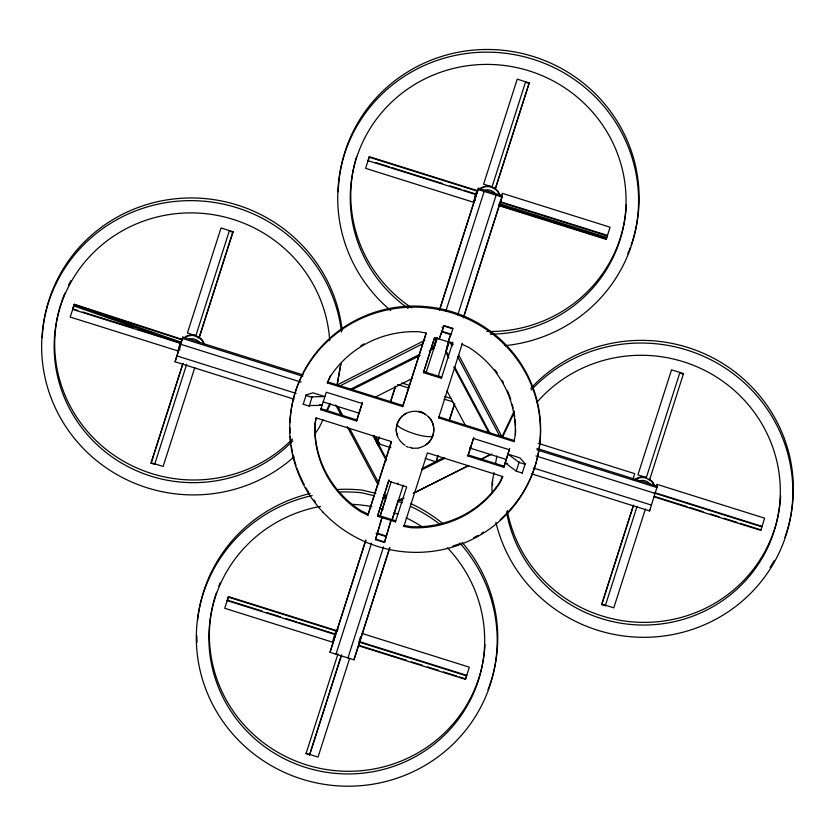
<?xml version="1.0" encoding="UTF-8"?>
<svg xmlns="http://www.w3.org/2000/svg" width="835" height="835" viewBox="0 0 835 835"><rect width="100%" height="100%" fill="white"/><g stroke="black" fill="none" stroke-linecap="round" stroke-linejoin="round"><path stroke-width="1.25" d="M179.817 344.594L179.567 347.788A12.546 12.254 11.2 0 0 179.88 349.907M316.079 417.991L315.056 423.773A100.388 98.008 11.2 0 0 361.618 511.072L368.162 514.099L367.953 515.164L361.398 512.137A100.388 98.008 11.2 0 1 314.847 424.838L316.079 417.897L391.5 441.611L367.953 515.164M337.058 385.123L340.837 363.883M340.92 363.716L337.142 384.966L424.9 340.262M406.269 413.189C399.099 417.062 394.903 425.589 396.708 433.605A18.819 18.38 11.2 0 0 398.399 438.135M425.881 444.658C435.129 439.001 436.246 425.005 429.086 417.197M493.965 472.537L492.086 482.818A150.582 147.012 11.2 0 0 491.992 491.752M495.468 463.79L496.888 456.056M514.036 441.59L514.245 440.525L438.824 416.811L438.615 417.876L514.036 441.59L515.477 433.584A100.388 98.008 11.2 0 0 515.56 428.47M402.282 416.018C397.69 420.464 395.279 427.217 396.708 433.605M419.18 447.727A18.819 18.38 11.2 0 0 427.802 443.385C432.624 438.98 434.701 432.144 433.459 425.819A18.819 18.38 11.2 0 0 402.313 416.101M179.462 348.32A12.546 12.254 11.2 0 1 179.702 345.126L180.485 342.715L180.381 343.258L72.676 309.399L73.522 306.821M96.244 312.624L74.263 304.775L74.367 304.243L182.374 339.459L182.27 339.991L180.788 342.12L74.263 304.775L70.161 317.039L177.865 350.888L180.485 342.715M186.696 364.258L154.642 464.354L151.052 463.227L151.156 462.694L182.98 363.319M154.642 464.354L154.746 463.822M294.087 399.193L175.068 361.774L182.802 337.1L303.063 374.905M182.27 339.991L181.727 339.26M175.068 361.774L182.802 337.1M233.017 231.723L199.106 337.841L233.017 231.723L221.045 227.955L187.416 332.998L195.797 335.628L200.431 338.133A12.546 12.254 11.2 0 1 203.99 343.467M335.44 632.805L336.181 630.467L334.96 634.506L227.256 600.647L227.36 600.115L262.023 611.011M227.256 600.647L228.477 596.607L336.797 630.665M303.241 404.223L306.153 394.934L312.927 392.826L324.888 396.583L312.133 396.823L309.221 406.102L303.241 404.223L303.345 403.691M306.153 394.934L306.048 395.466L312.029 397.356L312.133 396.823M309.221 406.102L309.336 405.57L322.091 405.34L319.701 404.589M475.825 194.565L477.839 190.777L369.352 156.677L365.615 168.346L473.32 202.206L477.056 190.526L476.952 191.058L475.825 194.565L368.12 160.706L368.235 160.174M368.12 160.706L369.352 156.677M320.692 409.714L320.901 408.649L356.806 419.932L356.587 420.997L320.692 409.714L326.297 392.21L362.192 403.493L356.587 420.997M327.289 382.889L330.316 376.512A100.388 98.008 11.2 0 1 419.149 331.766L426.257 333.04L402.71 406.593L327.289 382.889L330.524 375.447M359.394 412.25L359.603 411.185M362.192 403.493L362.411 402.428L356.806 419.932M341.609 654.87L309.555 754.965L306.069 753.306L308.47 754.068M309.555 754.965L341.317 655.579M389.82 547.77L353.946 659.827L330.002 652.302L365.751 540.151M334.96 634.506L335.065 633.974L332.445 642.136L224.74 608.287L228.477 596.607M375.646 440.108L375.301 438.605L376.408 438.041L377.514 440.202L376.397 440.765L375.938 439.899L375.823 440.452L377.044 439.335L375.823 440.452M376.408 438.041L375.291 438.678M376.397 440.765L375.301 438.605M377.243 443.009L376.428 441.59L377.66 440.389L377.733 441.298L376.627 441.851L377.243 443.009L378.339 442.529L377.66 440.389M376.627 441.851L376.554 440.953M377.378 443.364L378.61 442.164L379.8 444.387L378.558 445.587L378.485 444.69L379.591 444.136L378.766 442.581L377.378 443.364L378.86 442.633M377.556 442.519L379.1 437.029M377.545 443.677L377.66 443.135L378.485 444.69M378.61 442.164L378.662 443.124M378.558 445.587L378.025 444.199M379.591 444.136L379.674 445.024M377.493 516.218L388.912 480.135L377.493 516.218L395.446 521.865L406.655 486.847L388.703 481.211M375.479 539.66L381.981 517.627L375.479 539.66L384.455 542.489L390.957 520.445L384.455 542.489M402.71 406.593L426.08 333.196M353.946 659.827L389.684 547.677M397.679 484.029L397.888 482.964M452.831 342.204L441.412 378.276L423.46 372.64L434.492 337.768M395.446 521.865L395.654 520.789L377.702 515.153M433.689 346.348L433.334 348.122L436.695 337.622L433.876 348.466L429.263 350.783M432.436 375.458L432.645 374.393M441.997 331.892L442.101 331.359L451.077 334.177L450.973 334.72L441.997 331.892L443.969 325.525L452.946 328.343L450.973 334.72M403.848 526.447L427.405 452.894L502.827 476.597L499.789 482.974A100.388 98.008 11.2 0 1 410.956 527.72L403.848 526.447L404.056 525.382L411.175 526.655A100.388 98.008 11.2 0 0 500.008 481.91L502.534 476.597M439.534 310.202L478.434 188.209L502.378 195.724L463.477 317.728M441.412 378.276L441.621 377.211L423.669 371.575M436.35 461.003L436.705 459.229M491.888 187.353L491.992 186.821L483.611 184.18L517.241 79.148L529.202 82.905L529.098 83.437L495.458 188.48L491.888 187.353L525.622 81.778L525.518 82.31L529.098 83.437M495.458 188.48L495.572 187.938M503.818 467.276L509.632 448.708L503.818 467.276L467.913 455.993L473.737 437.425M470.721 447.236L470.93 446.172M358.392 645.716L465.471 679.377L469.322 667.175L361.618 633.327M465.471 679.377L466.702 675.348L358.998 641.489M525.184 463.79L525.079 464.323L519.088 462.433L508.024 454.146L519.986 457.914L525.184 463.79L522.272 473.069L516.291 471.19L505.217 462.903L507.617 463.655M522.272 473.069L522.376 472.537M498.526 205.556L606.231 239.405L606.335 238.873L565.483 226.034M637.063 506.354L605.302 605.74L601.711 604.613L601.816 604.081L633.285 505.801M605.302 605.74L605.406 605.208M654.17 485.866A12.191 11.899 11.2 0 0 651.519 481.377L646.196 478.027L679.93 372.462L679.826 372.995L683.416 374.122L683.521 373.589L671.549 369.821L637.919 474.864L646.3 477.495L646.196 478.027A12.191 11.899 11.2 0 0 635.122 479.874M649.693 479.248L649.588 479.781L683.521 373.589M531.791 473.904L649.578 510.926L649.839 509.601M537.051 448.447L657.312 486.252L657.051 487.588L536.79 449.783M653.659 496.71L760.769 530.382L760.883 529.849M151.052 463.227L182.875 363.851M194.785 367.598L163.128 466.452L152.356 463.07M390.352 401.875L395.362 386.25M377.775 442.174L379.361 437.216M390.592 402.136L395.602 386.511M368.162 514.099L391.323 441.767M477.338 191.392L477.568 190.693M439.408 310.109L478.434 188.209M330.002 652.302L365.887 540.245M423.46 372.64L434.67 337.622L452.622 343.268M386.261 495.134L385.217 498.391L382.743 497.796M379.998 516.228L386.156 497.002M437.216 337.517L434.137 347.13L430.683 348.873M335.994 654.181L371.565 543.084M380.113 516.364L391.281 481.513M437.342 337.653L426.56 371.304L424.243 372.462M445.817 311.152L484.154 191.424M305.965 753.838L338.018 653.742M495.322 188.7L529.202 82.905M450.754 333.687L448.134 341.859L451.077 334.177M446.381 348.519L448.249 342.684L445.838 352.224L448.896 357.964M391.959 519.996L398.118 500.76M448.802 342.486L446.109 350.898L448.552 355.48M347.955 657.938L383.526 546.841M392.085 520.121L403.242 485.271M449.303 341.411L438.532 375.061L439.742 377.336M457.789 314.92L496.126 195.181M349.688 658.21L318.041 757.074L309.66 754.443M359.374 640.33L360.49 636.823M501.25 196.851L502.367 193.344L610.072 227.203L606.231 239.405M463.341 317.634L502.378 195.724M438.615 417.876L462.371 343.258L462.162 344.323L468.706 347.35A100.388 98.008 11.2 0 1 515.268 434.649M437.102 457.987L437.895 455.503M449.533 419.149L454.146 404.735M438.156 455.691L436.173 461.891L425.088 458.405M449.387 420.61L454.772 403.785M467.913 455.993L473.518 438.49L509.423 449.773M516.291 471.19L519.193 461.901M632.899 479.384L634.725 473.664L538.168 443.302M601.711 604.613L633.577 505.102M645.434 508.985L613.788 607.849L601.816 604.081M656.164 486.659L656.915 484.321L764.62 518.18L760.769 530.382M649.578 510.926L657.312 486.252M73.47 307.092L73.897 305.798L72.676 309.399L73.96 305.38M74.367 304.243L73.856 305.913L180.381 343.258M442.101 331.359L439.158 339.031L443.969 325.525M326.725 410.194L329.961 403.378M322.957 419.671L319.179 427.624A150.582 147.012 11.2 0 1 315.567 432.906M326.736 411.728L330.514 403.775M514.162 411.154L501.981 436.778L458.676 354.969M502.566 437.112L514.193 412.647M386.104 496.668L385.217 498.391L383.411 494.967M336.442 631.072L337.956 629.308M338.927 386.448L423.209 343.519M399.662 365.312L401.99 364.123M407.793 361.169L418.241 355.835M350.032 389.496L419.16 354.677M352.078 389.663L420.047 355.428M375.552 396.99L412.657 378.307M375.75 439.554L376.867 438.991L376.94 439.888M376.742 441.298L377.848 440.734M376.428 441.59L377.535 441.026M377.942 444.178L379.142 443.635M378.046 444.387L379.163 443.823M378.432 444.47L379.539 443.907M378.38 445.243L379.8 444.387M422.051 468.56L444.074 457.465M421.779 469.886L444.971 458.206M398.243 500.896L404.004 497.994M413.221 493.349L468.518 465.502M480.041 459.699L490.416 454.48M402.126 498.975L397.46 501.303L399.955 501.898A150.582 147.012 11.2 0 1 402.293 502.806M413.784 493.13L468.571 465.7M481.398 459.281L491.888 454.031M418.773 448.144L411.791 448.28M418.544 411.3L420.756 411.749M375.854 493.37L362.244 490.124A150.582 147.012 11.2 0 0 338.112 489.456M374.09 495.739L361.712 492.786A150.582 147.012 11.2 0 0 340.127 492.003M478.173 189.535L502.106 197.06M369.247 157.21L476.952 191.058M375.656 162.512L389.277 166.791M391.751 167.574L442.508 183.523M449.94 185.861L461.077 189.357M463.55 190.14L474.697 193.647M500.99 201.903L607.462 235.376L607.348 235.908L499.643 202.049M499.153 203.604L606.857 237.453M498.86 204.502L606.565 238.361M501.104 205.796L525.873 213.583M528.346 214.355L544.441 219.417M549.388 220.972L563.009 225.252M232.913 232.255L229.322 231.128L229.427 230.596L195.693 336.161L194.638 335.221L191.372 334.96A12.546 12.254 11.2 0 0 185.213 336.891M443.865 326.057L452.841 328.875M401.823 382.994L409.223 385.321M444.596 396.437L450.764 398.378M397.596 384.497L408.691 387.983M444.074 399.099L452.695 401.812M327.497 381.825L402.919 405.528M182.541 338.436L302.802 376.241M74.023 309.253L77.728 310.422M82.686 311.977L133.443 327.936M138.391 329.491L149.538 332.988M154.485 334.553L168.106 338.833M170.58 339.605L179.243 342.329L170.695 339.281M655.538 492.88L762 526.342L761.896 526.875L654.191 493.026M180.673 344.27L301.132 382.138M535.966 455.952L655.183 493.422M654.995 496.564L687.007 506.626M689.47 507.398L703.018 511.657M710.397 513.984L719.019 516.688M723.945 518.232L737.482 522.491M739.946 523.263L759.652 529.463M176.936 355.94L296.154 393.41M323.176 401.906L358.914 413.137M469.468 447.894L506.427 459.511M533.471 468.007L651.446 505.091M468.122 454.929L504.027 466.212M378.61 443.802L390.937 447.675M377.451 533.294L386.428 536.112M377.347 533.826L386.323 536.654M375.583 539.128L384.559 541.957M228.373 597.15L336.077 630.999M266.97 612.566L280.591 616.846M285.539 618.401L296.686 621.908M299.16 622.68L333.823 633.577M358.893 642.021L466.598 675.88M358.497 645.184L406.499 660.276M411.425 661.821L422.5 665.307M427.426 666.852L438.5 670.338M443.427 671.883L456.964 676.141M459.427 676.914L465.586 678.845M74.263 304.775L181.623 339.793M170.716 339.229L179.264 342.287M408.242 447.278L406.207 446.349M421.07 411.812L424.17 413.367M492.963 187.322L497.316 190.495A12.546 12.254 11.2 0 1 500.071 196.267M649.181 478.831L651.624 480.845A12.191 11.899 11.2 0 1 654.275 485.333M454.668 366.951L490.135 433.448M453.791 367.129L488.642 432.488M447.038 391.01L465.878 426.33M373.798 435.369L385.947 458.154M372.921 435.567L386.292 460.628M337.966 406.561L342.861 415.726M349.583 428.345L378.933 483.371M384.444 493.694L386.271 497.138M451.965 342.298L453.186 344.605M449.606 341.505L452.048 346.108M457.538 356.482L499.622 435.985M335.691 404.933L341.129 415.193M347.172 426.591L377.973 484.717M396.677 433.532L397.512 435.734M376.731 534.473A6.273 6.127 11.2 0 1 376.167 532.97M442.696 328.468A6.273 6.127 11.2 0 1 442.132 326.965M485.26 190.056A10.041 9.801 11.2 0 1 494.831 193.062M637.752 481.44A10.041 9.801 11.2 0 1 649.776 483.59M634.412 480A12.191 11.899 11.2 0 1 646.3 477.495M334.397 637.648A12.546 12.254 11.2 0 1 337.664 629.924M334.501 637.115A12.546 12.254 11.2 0 1 335.065 633.974M185.109 337.423A12.546 12.254 11.2 0 1 194.534 335.753L200.327 338.666A12.546 12.254 11.2 0 1 203.886 344.01M475.136 199.826A12.546 12.254 11.2 0 1 477.338 191.737M479.54 189.388A12.546 12.254 11.2 0 1 498.975 193.741M475.386 200.348A12.546 12.254 11.2 0 1 475.94 194.033M479.645 188.856A12.546 12.254 11.2 0 1 491.992 186.821M404.996 445.191A18.819 18.38 11.2 0 1 399.005 439.179M433.01 435.39A18.819 4.05 17.8 0 1 414.264 433.741A18.819 4.05 17.8 0 1 397.105 424.096M411.791 447.675A18.819 17.629 -36.1 0 1 409.453 447.247M425.015 413.972A18.819 17.629 -36.1 0 0 420.663 412.239A18.819 17.869 66.1 0 0 418.377 411.54M530.872 388.327A150.582 147.012 11.2 0 1 719.488 361.524A150.582 147.012 11.2 0 1 784.9 537.469M774.055 560.807A150.582 147.012 11.2 0 1 770.037 567.351M492.493 485.25A150.582 147.012 11.2 0 1 492.608 480.146M780.641 495.98A138.025 134.759 11.2 0 1 651.686 622.19A138.025 134.759 11.2 0 1 507.273 510.54M531.227 390.049A150.582 147.012 11.2 0 1 763.889 404.464A150.582 147.012 11.2 0 1 705.158 624.455A150.582 147.012 11.2 0 1 495.906 522.345M536.79 402.491A138.025 134.759 11.2 0 1 753.128 410.747A138.025 134.759 11.2 0 1 696.755 614.612A138.025 134.759 11.2 0 1 506.521 511.959M338.269 191.81A150.582 147.012 11.2 0 1 515.028 51.989A150.582 147.012 11.2 0 1 631.072 245.386M630.206 247.786A150.582 147.012 11.2 0 1 627.837 253.767M626.407 204.659A138.025 134.759 11.2 0 1 486.878 331.474M411.686 307.833A138.025 134.759 11.2 0 1 356.649 156.479M390.749 310.557A150.582 147.012 11.2 0 1 401.364 78.323A150.582 147.012 11.2 0 1 628.786 148.286A150.582 147.012 11.2 0 1 504.851 345.659M407.991 308.324A138.025 134.759 11.2 0 1 405.935 90.263A138.025 134.759 11.2 0 1 618.756 157.157A138.025 134.759 11.2 0 1 490.208 334.167M42.282 337.757A150.582 147.012 11.2 0 1 187.572 198.01A150.582 147.012 11.2 0 1 342.173 330.65M292.448 439.033A138.025 134.759 11.2 0 1 122.661 460.732A138.025 134.759 11.2 0 1 60.955 303.731M61.341 302.552A138.025 134.759 11.2 0 1 64.869 293.116M68.564 285.048A138.025 134.759 11.2 0 1 70.912 280.56M294.014 456.891A150.582 147.012 11.2 0 1 62.656 421.654A150.582 147.012 11.2 0 1 143.923 207.946A150.582 147.012 11.2 0 1 341.494 332.027M292.814 440.786A138.025 134.759 11.2 0 1 75.714 419.139A138.025 134.759 11.2 0 1 149.444 219.125A138.025 134.759 11.2 0 1 329.71 340.67M197.029 642.251A150.582 147.012 11.2 0 1 196.851 635.8M197.592 620.436A150.582 147.012 11.2 0 1 310.171 493.475M400.476 499.236A150.582 147.012 11.2 0 1 402.825 500.144M410.977 503.662A150.582 147.012 11.2 0 1 442.352 523.201M462.047 542.28A150.582 147.012 11.2 0 1 488.026 689.668M485.01 644.703A138.025 134.759 11.2 0 1 323.448 769.035A138.025 134.759 11.2 0 1 215.346 595.992M215.743 594.76A138.025 134.759 11.2 0 1 216.557 592.297M218.843 586.17A138.025 134.759 11.2 0 1 220.356 582.538M459.814 542.99A150.582 147.012 11.2 0 1 426.382 764.62A150.582 147.012 11.2 0 1 207.894 694.407A150.582 147.012 11.2 0 1 312.207 495.552M410.444 506.323A150.582 147.012 11.2 0 1 439.774 524.244M447.476 547.812A138.025 134.759 11.2 0 1 420.631 753.619A138.025 134.759 11.2 0 1 218.613 687.727A138.025 134.759 11.2 0 1 320.536 506.417M352.631 504.361A138.025 134.759 11.2 0 1 371.857 506.657M379.445 508.317A138.025 134.759 11.2 0 1 383.181 509.298M394.172 512.826A138.025 134.759 11.2 0 1 397.794 514.214M406.102 517.836A138.025 134.759 11.2 0 1 421.811 526.572M189.629 338.947A10.041 9.801 11.2 0 1 199.2 341.953M290.006 422.552A125.48 122.505 11.2 0 1 467.934 317.874A125.48 122.505 11.2 0 1 500.217 519.61M483.632 532.062A125.48 122.505 11.2 0 1 481.409 533.429M478.037 535.381A125.48 122.505 11.2 0 1 473.466 537.803M459.093 543.95A125.48 122.505 11.2 0 1 452.852 545.986M315.494 502.033A125.48 122.505 11.2 0 1 313.918 499.956M308.762 492.42A125.48 122.505 11.2 0 1 306.09 487.974M304.222 484.603A125.48 122.505 11.2 0 1 296.905 468.049M296.07 465.596A125.48 122.505 11.2 0 1 292.949 454.459M292.396 451.965A125.48 122.505 11.2 0 1 291.269 445.639M290.904 443.082A125.48 122.505 11.2 0 1 290.246 436.653M290.006 432.791A125.48 122.505 11.2 0 1 289.902 427.645M360.793 345.826A100.388 98.008 11.2 0 1 364.143 343.822M494.925 369.78A100.388 98.008 11.2 0 1 497.263 372.921M502.221 380.562A100.388 98.008 11.2 0 1 503.495 382.806M507.471 390.905A100.388 98.008 11.2 0 1 510.707 399.38M512.189 404.328A100.388 98.008 11.2 0 1 513.128 408.054M513.661 410.549A100.388 98.008 11.2 0 1 514.725 416.895M515.028 419.462A100.388 98.008 11.2 0 1 515.498 425.902M322.863 512.012A125.48 122.505 11.2 0 0 534.724 467.36A125.48 122.505 11.2 0 0 387.586 309.858A125.48 122.505 11.2 0 0 322.863 512.012"/></g></svg>
